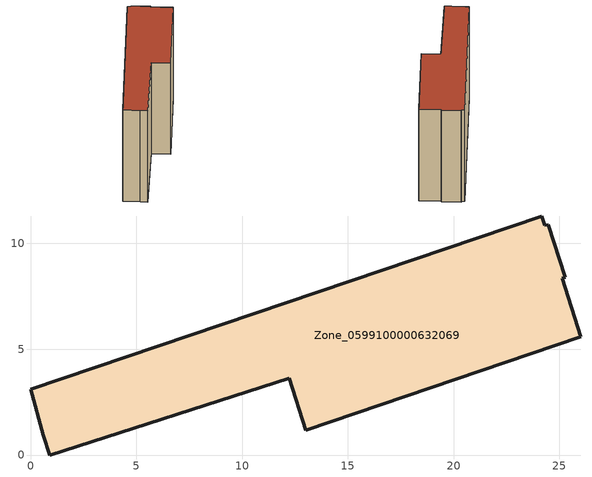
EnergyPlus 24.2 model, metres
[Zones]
Zone_0599100000632069
 floor ground (C_G): 24.32,10.85 24.47,10.89 25.27,8.4 25.13,8.36 26.02,5.59 13.02,1.17 12.22,3.63 0.9,0 0.6,0.94 0,3.1 24.18,11.3 z0
 wall outside (C_F): 0.6,0.94 0.9,0 12.22,3.63 13.02,1.17 26.02,5.59 25.13,8.36 25.27,8.4 24.47,10.89 24.32,10.85 24.18,11.3 0,3.1 0.6,0.94 z0:14.1
 roof outside (C_R): 24.47,10.89 24.32,10.85 24.18,11.3 0,3.1 0.6,0.94 0.9,0 12.22,3.63 13.02,1.17 26.02,5.59 25.13,8.36 25.27,8.4 z14.1
[BUILDING]
Pand.0599100000632069: North Axis=0; Terrain=City; Loads Convergence Tolerance Value=0.04; Temperature Convergence Tolerance Value=0.4; Solar Distribution=FullExterior; Maximum Number of Warmup Days=25; Minimum Number of Warmup Days=1
[Site:Location]
Rotterdam.The.Hague.AP_ZH_NLD Design_Conditions: Latitude=51.96; Longitude=4.45; Time Zone=1; Elevation=-4.5
[SITE:GROUNDTEMPERATURE:BUILDINGSURFACE]
18, 18, 18, 18, 18, 18, 18, 18, 18, 18, 18, 18
[MATERIAL] Thermal Absorptance=0.9; Solar Absorptance=0.7; Visible Absorptance=0.7
Name | Roughness | Thickness | Conductivity | Density | Specific Heat
G.TI.1946 | MediumSmooth | 0.15 | 1 | 540 | 1210
F.TI.1946 | Rough | 0.3 | 0.857143 | 1920 | 840
R.TI.1946 | MediumRough | 0.2 | 0.1 | 1500 | 1000
[CONSTRUCTION]
C_G: G.TI.1946
C_F: F.TI.1946
C_R: R.TI.1946
[ZONE]
Zone_0599100000632069: Type=1; Multiplier=1; Ceiling Height=Autocalculate; Volume=Autocalculate; Floor Area=autocalculate; Part of Total Floor Area=Yes
[ZONEINFILTRATION:DESIGNFLOWRATE]
Infil_Zone_0599100000632069: Zone or ZoneList or Space or SpaceList=Zone_0599100000632069; Schedule=AlwaysOn; Design Flow Rate Calculation Method=Flow/Area; Flow Rate per Floor Area=0.003; Constant Term Coefficient=1; Temperature Term Coefficient=0; Velocity Term Coefficient=0; Velocity Squared Term Coefficient=0
[HVACTEMPLATE:ZONE:IDEALLOADSAIRSYSTEM]
Zone_0599100000632069: Maximum Heating Supply Air Temperature=50; Minimum Cooling Supply Air Temperature=13; Maximum Heating Supply Air Humidity Ratio=0.0156; Minimum Cooling Supply Air Humidity Ratio=0.0077; Heating Limit=NoLimit; Cooling Limit=NoLimit; Dehumidification Control Type=ConstantSensibleHeatRatio; Cooling Sensible Heat Ratio=0.7; Dehumidification Setpoint=60; Humidification Control Type=None; Humidification Setpoint=30; Outdoor Air Method=None; Outdoor Air Flow Rate per Person=0.00944; Outdoor Air Flow Rate per Zone Floor Area=0; Outdoor Air Flow Rate per Zone=0; Demand Controlled Ventilation Type=None; Outdoor Air Economizer Type=NoEconomizer; Heat Recovery Type=None; Sensible Heat Recovery Effectiveness=0.7; Latent Heat Recovery Effectiveness=0.65
[ZONECONTROL:THERMOSTAT]
ThermostatControl_Zone_0599100000632069: Zone or ZoneList=Zone_0599100000632069; Control Type Schedule=DualSetpointControlType; Control 1=Thermostat_Zone_0599100000632069; Temperature Difference Between Cutout And Setpoint=0
[THERMOSTATSETPOINT:DUALSETPOINT]
Thermostat_Zone_0599100000632069: Heating Setpoint Temperature Schedule=HeatingSetpoint_Zone_0599100000632069; Cooling Setpoint Temperature Schedule=CoolingSetpoint_Zone_0599100000632069
[SCHEDULE:COMPACT]
HeatingSetpoint_Zone_0599100000632069: Through: 12/31, For: AllDays, Until: 24:00, 21
CoolingSetpoint_Zone_0599100000632069: Through: 12/31, For: AllDays, Until: 24:00, 24
DualSetpointControlType: Through: 12/31, For: AllDays, Until: 24:00, 4
AlwaysOn: Through: 12/31, For: AllDays, Until: 24:00, 1
